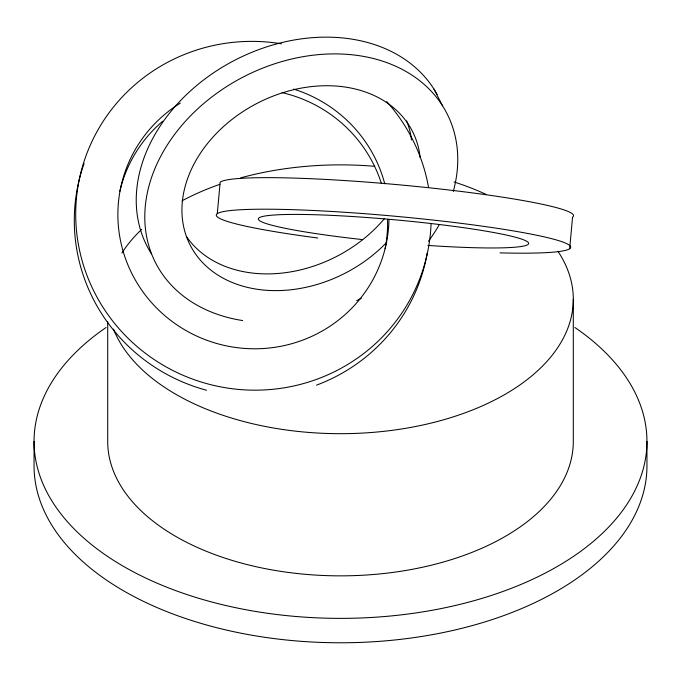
<?xml version="1.0" encoding="UTF-8"?>
<svg xmlns="http://www.w3.org/2000/svg" width="681" height="681" viewBox="0 0 681 681"><rect width="100%" height="100%" fill="white"/><g stroke="black" fill="none" stroke-linecap="round" stroke-linejoin="round"><path stroke-width="1.02" d="M217.29 213.681L220.159 182.133A177.92 15.025 5.2 0 1 415.095 186.339A177.92 15.025 5.2 0 1 572.551 217.154L569.682 248.701M433.95 89.092L442.531 105.819M646.95 441.45L646.95 465.855A306.45 176.924 0 0 1 340.5 642.779A306.45 176.924 0 0 1 34.05 465.855L34.05 441.45M573.3 299.274L573.3 441.45A232.8 134.404 0 0 1 340.5 575.854A232.8 134.404 0 0 1 107.7 441.45L107.7 321.56M574.909 327.484A306.45 176.924 0 0 1 550.929 570.065A306.45 176.924 0 0 1 130.071 570.065A306.45 176.924 0 0 1 106.091 327.484M557.969 251.306A232.8 134.404 0 0 1 408.021 427.906A232.8 134.404 0 0 1 113.489 329.076M121.899 253.043A232.8 134.404 0 0 1 141.691 229.344M181.98 200.844A232.8 134.404 0 0 1 219.937 184.296M240.725 177.843A232.8 134.404 0 0 1 374.618 166.317M454.04 181.938A232.8 134.404 0 0 1 486.081 194.391M242.64 320.555A163.678 125.398 -27.2 0 1 153.548 172.004A163.678 125.398 -27.2 0 1 345.795 54.25A163.678 125.398 -27.2 0 1 453.24 191.557M439.381 224.483A163.678 125.398 -27.2 0 1 428.4 241.312M361.33 298.278A163.678 125.398 -27.2 0 1 356.674 300.679M386.74 242.317A124.844 95.646 -27.2 0 1 200.205 259.955A124.844 95.646 -27.2 0 1 263.292 100.294A124.844 95.646 -27.2 0 1 420.177 157.703M151.429 253.809A163.678 125.398 -27.2 0 1 228.952 63.35A163.678 125.398 -27.2 0 1 437.159 94.54M406.676 120.869A124.844 95.646 -27.2 0 1 411.486 139.954M384.467 218.567A124.844 95.646 -27.2 0 1 186.56 236.707M431.073 223.487A177.92 174.217 12.7 0 1 239.908 389.541A177.92 174.217 12.7 0 1 76.919 193.838A177.92 174.217 12.7 0 1 281.423 43.805M386.748 101.605A177.92 174.217 12.7 0 1 428.579 187.573M388.987 219.325A135.706 132.88 12.7 0 1 187.335 331.315A135.706 132.88 12.7 0 1 180.32 103.12M293.554 89.075A135.706 132.88 12.7 0 1 384.731 183.759M427.225 253.034A177.92 174.217 12.7 0 1 316.546 385.131M206.556 390.247A177.92 174.217 12.7 0 1 84.103 163.449M119.847 191.352A135.706 132.88 12.7 0 1 162.657 121.261M282.053 92.625A135.706 132.88 12.7 0 1 381.241 182.951M387.54 219.291A135.706 132.88 12.7 0 1 385.088 248.701M317.797 237.992A177.92 15.025 5.2 0 1 247.518 209.45A177.92 15.025 5.2 0 1 516.087 231.37A177.92 15.025 5.2 0 1 500.041 252.872M362.709 239.618A135.706 11.458 5.2 0 1 281.253 214.643A135.706 11.458 5.2 0 1 503.582 234.46A135.706 11.458 5.2 0 1 427.898 245.424"/></g></svg>
